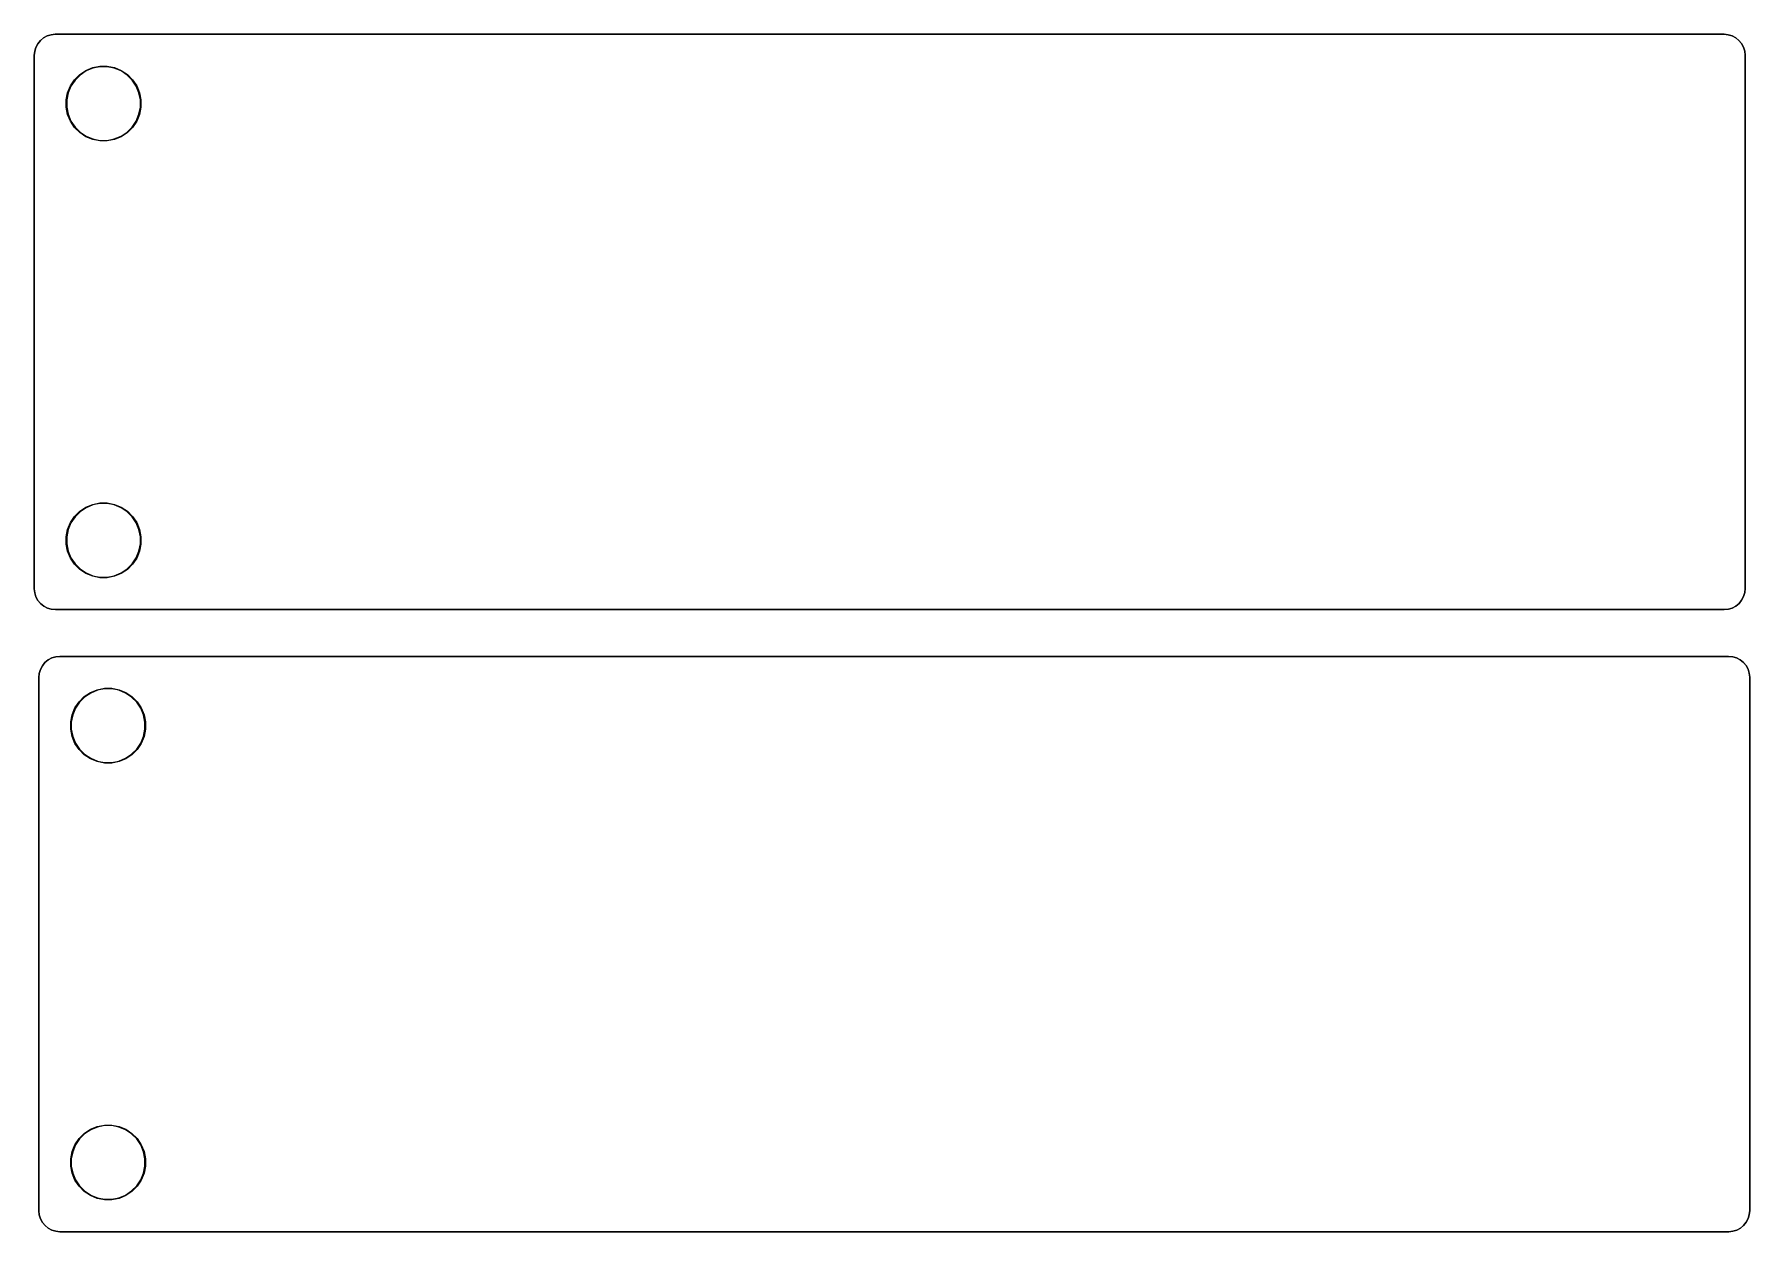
# Model space of a CAD drawing. Extents: x 46.1 to 133.9, y -153.7 to -55.1.
# Drawn here: x 46.1 to 103, y -94.9 to -55.1 of the extents above; entities that cross this region are included whole.
import ezdxf

# ---------------------------------------------------------------- set-up
doc = ezdxf.new("R2010")
doc.units = 0
doc.layers.add('BLACK', color=7, linetype='CONTINUOUS')

msp = doc.modelspace()

# ---------------------------------------------------------------- linework, layer by layer
at = {"layer": 'BLACK', "linetype": 'Continuous'}
for p, q in [((46.3836, -55.2697), (46.5037, -55.2047)), ((46.5037, -55.2047), (46.3836, -55.2697)), ((46.5037, -55.2047), (46.6342, -55.1643)), ((46.6342, -55.1643), (46.5037, -55.2047)), ((46.5037, -55.2047), (46.5037, -55.2047)), ((46.5037, -55.2047), (46.5037, -55.2047)), ((46.5037, -55.2047), (46.5037, -55.2047)), ((46.5037, -55.2047), (46.5037, -55.2047)), ((46.5037, -55.2047), (46.5037, -55.2047)), ((46.5037, -55.2047), (46.5037, -55.2047)), ((46.6342, -55.1643), (46.7701, -55.15)), ((46.7701, -55.15), (46.6342, -55.1643)), ((46.6342, -55.1643), (46.6342, -55.1643)), ((46.6342, -55.1643), (46.6342, -55.1643)), ((46.7701, -55.15), (46.7701, -55.15)), ((46.7701, -55.15), (46.775, -55.15)), ((46.775, -55.15), (46.7701, -55.15)), ((46.7701, -55.15), (46.7701, -55.15)), ((46.775, -55.15), (102.175, -55.15)), ((102.175, -55.15), (46.775, -55.15)), ((102.175, -55.15), (102.311, -55.1633)), ((102.311, -55.1633), (102.175, -55.15)), ((102.311, -55.1633), (102.311, -55.1633)), ((102.311, -55.1633), (102.311, -55.1633)), ((102.311, -55.1633), (102.442, -55.2028)), ((102.442, -55.2028), (102.311, -55.1633)), ((102.442, -55.2028), (102.442, -55.2028)), ((102.442, -55.2028), (102.442, -55.2028)), ((102.442, -55.2028), (102.562, -55.2669)), ((102.562, -55.267), (102.442, -55.2028)), ((102.442, -55.2028), (102.442, -55.2028)), ((46.075, -55.85), (46.0883, -55.714)), ((46.0883, -55.714), (46.075, -55.85)), ((46.0883, -55.714), (46.1278, -55.5832)), ((46.1278, -55.5833), (46.0883, -55.714)), ((46.0883, -55.714), (46.0883, -55.714)), ((46.0883, -55.714), (46.0883, -55.714)), ((46.1278, -55.5832), (46.1919, -55.4626)), ((46.192, -55.4626), (46.1278, -55.5833)), ((46.1278, -55.5832), (46.1278, -55.5832)), ((46.1278, -55.5832), (46.1278, -55.5832)), ((46.1278, -55.5833), (46.1278, -55.5833)), ((46.1919, -55.4626), (46.1919, -55.4626)), ((46.1919, -55.4626), (46.1919, -55.4626)), ((46.1919, -55.4626), (46.192, -55.4626)), ((46.192, -55.4626), (46.2783, -55.3568)), ((46.2783, -55.3568), (46.192, -55.4626)), ((46.192, -55.4626), (46.192, -55.4626)), ((46.192, -55.4626), (46.192, -55.4626)), ((46.192, -55.4626), (46.192, -55.4626)), ((46.2783, -55.3568), (46.3836, -55.2697)), ((46.3836, -55.2697), (46.2783, -55.3568)), ((46.2783, -55.3568), (46.2783, -55.3568)), ((46.2783, -55.3568), (46.2783, -55.3568)), ((46.2783, -55.3568), (46.2783, -55.3568)), ((46.2783, -55.3568), (46.2783, -55.3568)), ((46.2783, -55.3568), (46.2783, -55.3568)), ((46.3836, -55.2697), (46.3836, -55.2697)), ((46.3836, -55.2697), (46.3836, -55.2697)), ((46.3836, -55.2697), (46.3836, -55.2697)), ((46.3836, -55.2697), (46.3836, -55.2697)), ((46.3836, -55.2697), (46.3836, -55.2697)), ((102.562, -55.2669), (102.562, -55.2669)), ((102.562, -55.2669), (102.562, -55.2669)), ((102.562, -55.2669), (102.562, -55.267)), ((102.562, -55.267), (102.668, -55.3533)), ((102.668, -55.3533), (102.562, -55.267)), ((102.562, -55.267), (102.562, -55.267)), ((102.562, -55.267), (102.562, -55.267)), ((102.562, -55.267), (102.562, -55.267)), ((102.668, -55.3533), (102.668, -55.3533)), ((102.668, -55.3533), (102.668, -55.3533)), ((102.668, -55.3533), (102.668, -55.3533)), ((102.668, -55.3533), (102.668, -55.3533)), ((102.668, -55.3533), (102.668, -55.3533)), ((102.668, -55.3533), (102.755, -55.4586)), ((102.755, -55.4586), (102.668, -55.3533)), ((102.668, -55.3533), (102.668, -55.3533)), ((102.755, -55.4586), (102.755, -55.4586)), ((102.755, -55.4586), (102.755, -55.4586)), ((102.755, -55.4586), (102.82, -55.5787)), ((102.82, -55.5787), (102.755, -55.4586)), ((102.755, -55.4586), (102.755, -55.4586)), ((102.755, -55.4586), (102.755, -55.4586)), ((102.755, -55.4586), (102.755, -55.4586)), ((102.82, -55.5787), (102.82, -55.5787)), ((102.82, -55.5787), (102.82, -55.5787)), ((102.82, -55.5787), (102.82, -55.5787)), ((102.82, -55.5787), (102.82, -55.5787)), ((102.82, -55.5787), (102.82, -55.5787)), ((102.82, -55.5787), (102.861, -55.7092)), ((102.861, -55.7092), (102.82, -55.5787)), ((102.82, -55.5787), (102.82, -55.5787)), ((102.861, -55.7092), (102.861, -55.7092)), ((102.861, -55.7092), (102.861, -55.7092)), ((102.861, -55.7092), (102.875, -55.8451)), ((102.875, -55.8451), (102.861, -55.7092)), ((46.075, -73.55), (46.075, -55.85)), ((46.075, -55.85), (46.075, -55.85)), ((46.075, -55.85), (46.075, -55.85)), ((46.075, -55.85), (46.075, -73.55)), ((47.5837, -56.4858), (47.787, -56.35)), ((47.7965, -56.3676), (47.5964, -56.5013)), ((47.787, -56.35), (48.0129, -56.2564)), ((48.0187, -56.2756), (47.7965, -56.3676)), ((48.0129, -56.2564), (48.2527, -56.2087)), ((48.2547, -56.2286), (48.0187, -56.2756)), ((48.2527, -56.2087), (48.4973, -56.2087)), ((48.4953, -56.2286), (48.2547, -56.2286)), ((48.7313, -56.2756), (48.4953, -56.2286)), ((48.4973, -56.2087), (48.7371, -56.2564)), ((48.9535, -56.3676), (48.7313, -56.2756)), ((48.7371, -56.2564), (48.963, -56.35)), ((49.1536, -56.5013), (48.9535, -56.3676)), ((48.963, -56.35), (49.1663, -56.4858)), ((102.875, -55.8451), (102.875, -55.8451)), ((102.875, -55.8451), (102.875, -55.85)), ((102.875, -55.85), (102.875, -55.8451)), ((102.875, -55.8451), (102.875, -55.8451)), ((102.875, -55.85), (102.875, -73.55)), ((102.875, -73.55), (102.875, -55.85)), ((102.875, -55.85), (102.875, -55.85)), ((102.875, -55.85), (102.875, -55.85)), ((47.1814, -57.0879), (47.275, -56.862)), ((47.2926, -56.8715), (47.2006, -57.0937)), ((47.275, -56.862), (47.4108, -56.6587)), ((47.4263, -56.6714), (47.2926, -56.8715)), ((47.4108, -56.6587), (47.5837, -56.4858)), ((47.5964, -56.5013), (47.4263, -56.6714)), ((49.3237, -56.6714), (49.1536, -56.5013)), ((49.1663, -56.4858), (49.3392, -56.6587)), ((49.4574, -56.8715), (49.3237, -56.6714)), ((49.3392, -56.6587), (49.475, -56.862)), ((49.5494, -57.0937), (49.4574, -56.8715)), ((49.475, -56.862), (49.5686, -57.0879)), ((47.1337, -57.3277), (47.1814, -57.0879)), ((47.1337, -57.5723), (47.1337, -57.3277)), ((47.2006, -57.0937), (47.1536, -57.3297)), ((47.1536, -57.3297), (47.1536, -57.5703)), ((49.5964, -57.3297), (49.5494, -57.0937)), ((49.5686, -57.0879), (49.6163, -57.3277)), ((49.5964, -57.5703), (49.5964, -57.3297)), ((49.6163, -57.3277), (49.6163, -57.5723)), ((47.1814, -57.8121), (47.1337, -57.5723)), ((47.1536, -57.5703), (47.2006, -57.8063)), ((47.275, -58.038), (47.1814, -57.8121)), ((47.2006, -57.8063), (47.2926, -58.0285)), ((47.4108, -58.2413), (47.275, -58.038)), ((47.2926, -58.0285), (47.4263, -58.2286)), ((49.3237, -58.2286), (49.4574, -58.0285)), ((49.475, -58.038), (49.3392, -58.2413)), ((49.4574, -58.0285), (49.5494, -57.8063)), ((49.5686, -57.8121), (49.475, -58.038)), ((49.5494, -57.8063), (49.5964, -57.5703)), ((49.6163, -57.5723), (49.5686, -57.8121)), ((47.5837, -58.4142), (47.4108, -58.2413)), ((47.4263, -58.2286), (47.5964, -58.3987)), ((47.787, -58.55), (47.5837, -58.4142)), ((47.5964, -58.3987), (47.7965, -58.5324)), ((48.0129, -58.6436), (47.787, -58.55)), ((47.7965, -58.5324), (48.0187, -58.6244)), ((48.2527, -58.6913), (48.0129, -58.6436)), ((48.0187, -58.6244), (48.2547, -58.6714)), ((48.4953, -58.6714), (48.7313, -58.6244)), ((48.7371, -58.6436), (48.4973, -58.6913)), ((48.7313, -58.6244), (48.9535, -58.5324)), ((48.963, -58.55), (48.7371, -58.6436)), ((48.9535, -58.5324), (49.1536, -58.3987)), ((49.1663, -58.4142), (48.963, -58.55)), ((49.1536, -58.3987), (49.3237, -58.2286)), ((49.3392, -58.2413), (49.1663, -58.4142)), ((48.4973, -58.6913), (48.2527, -58.6913)), ((48.2547, -58.6714), (48.4953, -58.6714)), ((47.275, -71.362), (47.4108, -71.1587)), ((47.4263, -71.1714), (47.2926, -71.3715)), ((47.4108, -71.1587), (47.5837, -70.9858)), ((47.5964, -71.0013), (47.4263, -71.1714)), ((47.5837, -70.9858), (47.787, -70.85)), ((47.7965, -70.8676), (47.5964, -71.0013)), ((47.787, -70.85), (48.0129, -70.7564)), ((48.0187, -70.7756), (47.7965, -70.8676)), ((48.0129, -70.7564), (48.2527, -70.7087)), ((48.2547, -70.7286), (48.0187, -70.7756)), ((48.2527, -70.7087), (48.4973, -70.7087)), ((48.4953, -70.7286), (48.2547, -70.7286)), ((48.7313, -70.7756), (48.4953, -70.7286)), ((48.4973, -70.7087), (48.7371, -70.7564)), ((48.9535, -70.8676), (48.7313, -70.7756)), ((48.7371, -70.7564), (48.963, -70.85)), ((49.1536, -71.0013), (48.9535, -70.8676)), ((48.963, -70.85), (49.1663, -70.9858)), ((49.3237, -71.1714), (49.1536, -71.0013)), ((49.1663, -70.9858), (49.3392, -71.1587)), ((49.4574, -71.3715), (49.3237, -71.1714)), ((49.3392, -71.1587), (49.475, -71.362)), ((47.1337, -71.8277), (47.1814, -71.5879)), ((47.2006, -71.5937), (47.1536, -71.8297)), ((47.1814, -71.5879), (47.275, -71.362)), ((47.2926, -71.3715), (47.2006, -71.5937)), ((49.5494, -71.5937), (49.4574, -71.3715)), ((49.475, -71.362), (49.5686, -71.5879)), ((49.5964, -71.8297), (49.5494, -71.5937)), ((49.5686, -71.5879), (49.6163, -71.8277)), ((47.1337, -72.0723), (47.1337, -71.8277)), ((47.1814, -72.3121), (47.1337, -72.0723)), ((47.1536, -71.8297), (47.1536, -72.0703)), ((47.1536, -72.0703), (47.2006, -72.3063)), ((47.275, -72.538), (47.1814, -72.3121)), ((47.2006, -72.3063), (47.2926, -72.5285)), ((49.4574, -72.5285), (49.5494, -72.3063)), ((49.5686, -72.3121), (49.475, -72.538)), ((49.5494, -72.3063), (49.5964, -72.0703)), ((49.6163, -72.0723), (49.5686, -72.3121)), ((49.5964, -72.0703), (49.5964, -71.8297)), ((49.6163, -71.8277), (49.6163, -72.0723)), ((47.4108, -72.7413), (47.275, -72.538)), ((47.2926, -72.5285), (47.4263, -72.7286)), ((47.5837, -72.9142), (47.4108, -72.7413)), ((47.4263, -72.7286), (47.5964, -72.8987)), ((49.1536, -72.8987), (49.3237, -72.7286)), ((49.3392, -72.7413), (49.1663, -72.9142)), ((49.3237, -72.7286), (49.4574, -72.5285)), ((49.475, -72.538), (49.3392, -72.7413)), ((47.787, -73.05), (47.5837, -72.9142)), ((47.5964, -72.8987), (47.7965, -73.0324)), ((48.0129, -73.1436), (47.787, -73.05)), ((47.7965, -73.0324), (48.0187, -73.1244)), ((48.2527, -73.1913), (48.0129, -73.1436)), ((48.0187, -73.1244), (48.2547, -73.1714)), ((48.4973, -73.1913), (48.2527, -73.1913)), ((48.2547, -73.1714), (48.4953, -73.1714)), ((48.4953, -73.1714), (48.7313, -73.1244)), ((48.7371, -73.1436), (48.4973, -73.1913)), ((48.7313, -73.1244), (48.9535, -73.0324)), ((48.963, -73.05), (48.7371, -73.1436)), ((48.9535, -73.0324), (49.1536, -72.8987)), ((49.1663, -72.9142), (48.963, -73.05)), ((46.075, -73.5549), (46.075, -73.55)), ((46.075, -73.55), (46.075, -73.55)), ((46.075, -73.55), (46.075, -73.5549)), ((46.0893, -73.6908), (46.075, -73.5549)), ((46.075, -73.5549), (46.075, -73.5549)), ((46.075, -73.5549), (46.075, -73.5549)), ((46.075, -73.5549), (46.0893, -73.6908)), ((46.1297, -73.8213), (46.0893, -73.6908)), ((46.0893, -73.6908), (46.0893, -73.6908)), ((46.0893, -73.6908), (46.0893, -73.6908)), ((46.0893, -73.6908), (46.0893, -73.6908)), ((46.0893, -73.6908), (46.1297, -73.8213)), ((46.1947, -73.9414), (46.1297, -73.8213)), ((46.1297, -73.8213), (46.1297, -73.8213)), ((46.1297, -73.8213), (46.1297, -73.8213)), ((46.1297, -73.8213), (46.1297, -73.8213)), ((46.1297, -73.8213), (46.1297, -73.8213)), ((46.1297, -73.8213), (46.1297, -73.8213)), ((46.1297, -73.8213), (46.1947, -73.9414)), ((46.2818, -74.0467), (46.1947, -73.9414)), ((46.1947, -73.9414), (46.1947, -73.9414)), ((46.1947, -73.9414), (46.1947, -73.9414)), ((46.1947, -73.9414), (46.1947, -73.9414)), ((46.1947, -73.9414), (46.1947, -73.9414)), ((46.1947, -73.9414), (46.1947, -73.9414)), ((46.1947, -73.9414), (46.1947, -73.9414)), ((46.1947, -73.9414), (46.2818, -74.0467)), ((102.758, -73.9374), (102.672, -74.0432)), ((102.672, -74.0432), (102.758, -73.9374)), ((102.758, -73.9374), (102.822, -73.8167)), ((102.822, -73.8168), (102.758, -73.9374)), ((102.758, -73.9374), (102.758, -73.9374)), ((102.758, -73.9374), (102.758, -73.9374)), ((102.758, -73.9374), (102.758, -73.9374)), ((102.758, -73.9374), (102.758, -73.9374)), ((102.758, -73.9374), (102.758, -73.9374)), ((102.758, -73.9374), (102.758, -73.9374)), ((102.862, -73.686), (102.822, -73.8167)), ((102.822, -73.8167), (102.862, -73.686)), ((102.822, -73.8167), (102.822, -73.8168)), ((102.822, -73.8168), (102.822, -73.8168)), ((102.822, -73.8168), (102.822, -73.8168)), ((102.822, -73.8168), (102.822, -73.8168)), ((102.875, -73.55), (102.862, -73.686)), ((102.862, -73.686), (102.875, -73.55)), ((102.862, -73.686), (102.862, -73.686)), ((102.862, -73.686), (102.862, -73.686)), ((102.875, -73.55), (102.875, -73.55)), ((46.3876, -74.133), (46.2818, -74.0467)), ((46.2818, -74.0467), (46.2818, -74.0467)), ((46.2818, -74.0467), (46.2818, -74.0467)), ((46.2818, -74.0467), (46.2818, -74.0467)), ((46.2818, -74.0467), (46.2818, -74.0467)), ((46.2818, -74.0467), (46.2818, -74.0467)), ((46.2818, -74.0467), (46.2818, -74.0467)), ((46.2818, -74.0467), (46.3876, -74.133)), ((46.3876, -74.1331), (46.3876, -74.133)), ((46.3876, -74.133), (46.3876, -74.133)), ((46.3876, -74.133), (46.3876, -74.133)), ((46.3876, -74.133), (46.3876, -74.133)), ((46.3876, -74.133), (46.3876, -74.133)), ((46.3876, -74.133), (46.3876, -74.133)), ((46.3876, -74.133), (46.5083, -74.1972)), ((46.5082, -74.1972), (46.3876, -74.1331)), ((46.639, -74.2367), (46.5082, -74.1972)), ((46.5082, -74.1972), (46.5082, -74.1972)), ((46.5082, -74.1972), (46.5082, -74.1972)), ((46.5082, -74.1972), (46.5082, -74.1972)), ((46.5082, -74.1972), (46.5082, -74.1972)), ((46.5083, -74.1972), (46.5083, -74.1972)), ((46.5083, -74.1972), (46.639, -74.2367)), ((46.775, -74.25), (46.639, -74.2367)), ((46.639, -74.2367), (46.639, -74.2367)), ((46.639, -74.2367), (46.639, -74.2367)), ((46.639, -74.2367), (46.775, -74.25)), ((102.175, -74.25), (46.775, -74.25)), ((46.775, -74.25), (102.175, -74.25)), ((102.18, -74.25), (102.175, -74.25)), ((102.175, -74.25), (102.18, -74.25)), ((102.316, -74.2357), (102.18, -74.25)), ((102.18, -74.25), (102.316, -74.2357)), ((102.18, -74.25), (102.18, -74.25)), ((102.18, -74.25), (102.18, -74.25)), ((102.446, -74.1953), (102.316, -74.2357)), ((102.316, -74.2357), (102.446, -74.1953)), ((102.316, -74.2357), (102.316, -74.2357)), ((102.566, -74.1303), (102.446, -74.1953)), ((102.446, -74.1953), (102.566, -74.1303)), ((102.446, -74.1953), (102.446, -74.1953)), ((102.446, -74.1953), (102.446, -74.1953)), ((102.446, -74.1953), (102.446, -74.1953)), ((102.446, -74.1953), (102.446, -74.1953)), ((102.446, -74.1953), (102.446, -74.1953)), ((102.446, -74.1953), (102.446, -74.1953)), ((102.672, -74.0432), (102.566, -74.1303)), ((102.566, -74.1303), (102.672, -74.0432)), ((102.566, -74.1303), (102.566, -74.1303)), ((102.566, -74.1303), (102.566, -74.1303)), ((102.566, -74.1303), (102.566, -74.1303)), ((102.566, -74.1303), (102.566, -74.1303)), ((102.566, -74.1303), (102.566, -74.1303)), ((102.566, -74.1303), (102.566, -74.1303)), ((102.672, -74.0432), (102.672, -74.0432)), ((102.672, -74.0432), (102.672, -74.0432)), ((102.672, -74.0432), (102.672, -74.0432)), ((102.672, -74.0432), (102.672, -74.0432)), ((102.672, -74.0432), (102.672, -74.0432)), ((102.672, -74.0432), (102.672, -74.0432)), ((46.2383, -76.364), (46.2778, -76.2332)), ((46.2778, -76.2333), (46.2383, -76.364)), ((46.2778, -76.2332), (46.3419, -76.1126)), ((46.342, -76.1126), (46.2778, -76.2333)), ((46.2778, -76.2332), (46.2778, -76.2332)), ((46.2778, -76.2332), (46.2778, -76.2332)), ((46.2778, -76.2333), (46.2778, -76.2333)), ((46.3419, -76.1126), (46.3419, -76.1126)), ((46.3419, -76.1126), (46.3419, -76.1126)), ((46.3419, -76.1126), (46.342, -76.1126)), ((46.342, -76.1126), (46.4283, -76.0068)), ((46.4283, -76.0068), (46.342, -76.1126)), ((46.342, -76.1126), (46.342, -76.1126)), ((46.342, -76.1126), (46.342, -76.1126)), ((46.342, -76.1126), (46.342, -76.1126)), ((46.4283, -76.0068), (46.5336, -75.9197)), ((46.5336, -75.9197), (46.4283, -76.0068)), ((46.4283, -76.0068), (46.4283, -76.0068)), ((46.4283, -76.0068), (46.4283, -76.0068)), ((46.4283, -76.0068), (46.4283, -76.0068)), ((46.4283, -76.0068), (46.4283, -76.0068)), ((46.4283, -76.0068), (46.4283, -76.0068)), ((46.5336, -75.9197), (46.6537, -75.8547)), ((46.6537, -75.8547), (46.5336, -75.9197)), ((46.5336, -75.9197), (46.5336, -75.9197)), ((46.5336, -75.9197), (46.5336, -75.9197)), ((46.5336, -75.9197), (46.5336, -75.9197)), ((46.5336, -75.9197), (46.5336, -75.9197)), ((46.5336, -75.9197), (46.5336, -75.9197)), ((46.6537, -75.8547), (46.7842, -75.8143)), ((46.7842, -75.8143), (46.6537, -75.8547)), ((46.6537, -75.8547), (46.6537, -75.8547)), ((46.6537, -75.8547), (46.6537, -75.8547)), ((46.6537, -75.8547), (46.6537, -75.8547)), ((46.6537, -75.8547), (46.6537, -75.8547)), ((46.6537, -75.8547), (46.6537, -75.8547)), ((46.6537, -75.8547), (46.6537, -75.8547)), ((46.7842, -75.8143), (46.9201, -75.8)), ((46.9201, -75.8), (46.7842, -75.8143)), ((46.7842, -75.8143), (46.7842, -75.8143)), ((46.7842, -75.8143), (46.7842, -75.8143)), ((46.9201, -75.8), (46.9201, -75.8)), ((46.9201, -75.8), (46.925, -75.8)), ((46.925, -75.8), (46.9201, -75.8)), ((46.9201, -75.8), (46.9201, -75.8)), ((46.925, -75.8), (102.325, -75.8)), ((102.325, -75.8), (46.925, -75.8)), ((102.325, -75.8), (102.461, -75.8133)), ((102.461, -75.8133), (102.325, -75.8)), ((102.461, -75.8133), (102.461, -75.8133)), ((102.461, -75.8133), (102.461, -75.8133)), ((102.461, -75.8133), (102.592, -75.8528)), ((102.592, -75.8528), (102.461, -75.8133)), ((102.592, -75.8528), (102.592, -75.8528)), ((102.592, -75.8528), (102.592, -75.8528)), ((102.592, -75.8528), (102.712, -75.9169)), ((102.712, -75.917), (102.592, -75.8528)), ((102.592, -75.8528), (102.592, -75.8528)), ((102.712, -75.9169), (102.712, -75.9169)), ((102.712, -75.9169), (102.712, -75.9169)), ((102.712, -75.9169), (102.712, -75.917)), ((102.712, -75.917), (102.818, -76.0033)), ((102.818, -76.0033), (102.712, -75.917)), ((102.712, -75.917), (102.712, -75.917)), ((102.712, -75.917), (102.712, -75.917)), ((102.712, -75.917), (102.712, -75.917)), ((102.818, -76.0033), (102.818, -76.0033)), ((102.818, -76.0033), (102.818, -76.0033)), ((102.818, -76.0033), (102.818, -76.0033)), ((102.818, -76.0033), (102.818, -76.0033)), ((102.818, -76.0033), (102.818, -76.0033)), ((102.818, -76.0033), (102.905, -76.1086)), ((102.905, -76.1086), (102.818, -76.0033)), ((102.818, -76.0033), (102.818, -76.0033)), ((102.905, -76.1086), (102.905, -76.1086)), ((102.905, -76.1086), (102.905, -76.1086)), ((102.905, -76.1086), (102.97, -76.2287)), ((102.97, -76.2287), (102.905, -76.1086)), ((102.905, -76.1086), (102.905, -76.1086)), ((102.905, -76.1086), (102.905, -76.1086)), ((102.905, -76.1086), (102.905, -76.1086)), ((102.97, -76.2287), (102.97, -76.2287)), ((102.97, -76.2287), (102.97, -76.2287)), ((102.97, -76.2287), (102.97, -76.2287)), ((102.97, -76.2287), (102.97, -76.2287)), ((102.97, -76.2287), (102.97, -76.2287)), ((102.97, -76.2287), (103.011, -76.3592)), ((103.011, -76.3592), (102.97, -76.2287)), ((102.97, -76.2287), (102.97, -76.2287)), ((46.225, -76.5), (46.2383, -76.364)), ((46.2383, -76.364), (46.225, -76.5)), ((46.225, -94.2), (46.225, -76.5)), ((46.225, -76.5), (46.225, -76.5)), ((46.225, -76.5), (46.225, -76.5)), ((46.225, -76.5), (46.225, -94.2)), ((46.2383, -76.364), (46.2383, -76.364)), ((46.2383, -76.364), (46.2383, -76.364)), ((48.1629, -76.9064), (48.4027, -76.8587)), ((48.4047, -76.8786), (48.1687, -76.9256)), ((48.4027, -76.8587), (48.6473, -76.8587)), ((48.6453, -76.8786), (48.4047, -76.8786)), ((48.8813, -76.9256), (48.6453, -76.8786)), ((48.6473, -76.8587), (48.8871, -76.9064)), ((103.011, -76.3592), (103.011, -76.3592)), ((103.011, -76.3592), (103.011, -76.3592)), ((103.011, -76.3592), (103.025, -76.4951)), ((103.025, -76.4951), (103.011, -76.3592)), ((103.025, -76.4951), (103.025, -76.4951)), ((103.025, -76.4951), (103.025, -76.5)), ((103.025, -76.5), (103.025, -76.4951)), ((103.025, -76.4951), (103.025, -76.4951)), ((103.025, -76.5), (103.025, -94.2)), ((103.025, -94.2), (103.025, -76.5)), ((103.025, -76.5), (103.025, -76.5)), ((103.025, -76.5), (103.025, -76.5)), ((47.425, -77.512), (47.5608, -77.3087)), ((47.5763, -77.3214), (47.4426, -77.5215)), ((47.5608, -77.3087), (47.7337, -77.1358)), ((47.7464, -77.1513), (47.5763, -77.3214)), ((47.7337, -77.1358), (47.937, -77)), ((47.9465, -77.0176), (47.7464, -77.1513)), ((47.937, -77), (48.1629, -76.9064)), ((48.1687, -76.9256), (47.9465, -77.0176)), ((49.1035, -77.0176), (48.8813, -76.9256)), ((48.8871, -76.9064), (49.113, -77)), ((49.3036, -77.1513), (49.1035, -77.0176)), ((49.113, -77), (49.3163, -77.1358)), ((49.4737, -77.3214), (49.3036, -77.1513)), ((49.3163, -77.1358), (49.4892, -77.3087)), ((49.6074, -77.5215), (49.4737, -77.3214)), ((49.4892, -77.3087), (49.625, -77.512)), ((47.2837, -77.9777), (47.3314, -77.7379)), ((47.2837, -78.2223), (47.2837, -77.9777)), ((47.3506, -77.7437), (47.3036, -77.9797)), ((47.3036, -77.9797), (47.3036, -78.2203)), ((47.3314, -77.7379), (47.425, -77.512)), ((47.4426, -77.5215), (47.3506, -77.7437)), ((49.6994, -77.7437), (49.6074, -77.5215)), ((49.625, -77.512), (49.7186, -77.7379)), ((49.7464, -77.9797), (49.6994, -77.7437)), ((49.7186, -77.7379), (49.7663, -77.9777)), ((49.7464, -78.2203), (49.7464, -77.9797)), ((49.7663, -77.9777), (49.7663, -78.2223)), ((47.3314, -78.4621), (47.2837, -78.2223)), ((47.3036, -78.2203), (47.3506, -78.4563)), ((47.425, -78.688), (47.3314, -78.4621)), ((47.3506, -78.4563), (47.4426, -78.6785)), ((49.6074, -78.6785), (49.6994, -78.4563)), ((49.7186, -78.4621), (49.625, -78.688)), ((49.6994, -78.4563), (49.7464, -78.2203)), ((49.7663, -78.2223), (49.7186, -78.4621)), ((47.5608, -78.8913), (47.425, -78.688)), ((47.4426, -78.6785), (47.5763, -78.8786)), ((47.7337, -79.0642), (47.5608, -78.8913)), ((47.5763, -78.8786), (47.7464, -79.0487)), ((47.937, -79.2), (47.7337, -79.0642)), ((47.7464, -79.0487), (47.9465, -79.1824)), ((49.1035, -79.1824), (49.3036, -79.0487)), ((49.3163, -79.0642), (49.113, -79.2)), ((49.3036, -79.0487), (49.4737, -78.8786)), ((49.4892, -78.8913), (49.3163, -79.0642)), ((49.4737, -78.8786), (49.6074, -78.6785)), ((49.625, -78.688), (49.4892, -78.8913)), ((48.1629, -79.2936), (47.937, -79.2)), ((47.9465, -79.1824), (48.1687, -79.2744)), ((48.4027, -79.3413), (48.1629, -79.2936)), ((48.1687, -79.2744), (48.4047, -79.3214)), ((48.6473, -79.3413), (48.4027, -79.3413)), ((48.4047, -79.3214), (48.6453, -79.3214)), ((48.6453, -79.3214), (48.8813, -79.2744)), ((48.8871, -79.2936), (48.6473, -79.3413)), ((48.8813, -79.2744), (49.1035, -79.1824)), ((49.113, -79.2), (48.8871, -79.2936)), ((47.5608, -91.8087), (47.7337, -91.6358)), ((47.7464, -91.6513), (47.5763, -91.8214)), ((47.7337, -91.6358), (47.937, -91.5)), ((47.9465, -91.5176), (47.7464, -91.6513)), ((47.937, -91.5), (48.1629, -91.4064)), ((48.1687, -91.4256), (47.9465, -91.5176)), ((48.1629, -91.4064), (48.4027, -91.3587)), ((48.4047, -91.3786), (48.1687, -91.4256)), ((48.4027, -91.3587), (48.6473, -91.3587)), ((48.6453, -91.3786), (48.4047, -91.3786)), ((48.8813, -91.4256), (48.6453, -91.3786)), ((48.6473, -91.3587), (48.8871, -91.4064)), ((49.1035, -91.5176), (48.8813, -91.4256)), ((48.8871, -91.4064), (49.113, -91.5)), ((49.3036, -91.6513), (49.1035, -91.5176)), ((49.113, -91.5), (49.3163, -91.6358)), ((49.4737, -91.8214), (49.3036, -91.6513)), ((49.3163, -91.6358), (49.4892, -91.8087)), ((47.2837, -92.4777), (47.3314, -92.2379)), ((47.3506, -92.2437), (47.3036, -92.4797)), ((47.3314, -92.2379), (47.425, -92.012)), ((47.4426, -92.0215), (47.3506, -92.2437)), ((47.425, -92.012), (47.5608, -91.8087)), ((47.5763, -91.8214), (47.4426, -92.0215)), ((49.6074, -92.0215), (49.4737, -91.8214)), ((49.4892, -91.8087), (49.625, -92.012)), ((49.6994, -92.2437), (49.6074, -92.0215)), ((49.625, -92.012), (49.7186, -92.2379)), ((49.7464, -92.4797), (49.6994, -92.2437)), ((49.7186, -92.2379), (49.7663, -92.4777)), ((47.2837, -92.7223), (47.2837, -92.4777)), ((47.3314, -92.9621), (47.2837, -92.7223)), ((47.3036, -92.4797), (47.3036, -92.7203)), ((47.3036, -92.7203), (47.3506, -92.9563)), ((49.6994, -92.9563), (49.7464, -92.7203)), ((49.7663, -92.7223), (49.7186, -92.9621)), ((49.7464, -92.7203), (49.7464, -92.4797)), ((49.7663, -92.4777), (49.7663, -92.7223)), ((47.425, -93.188), (47.3314, -92.9621)), ((47.3506, -92.9563), (47.4426, -93.1785)), ((47.5608, -93.3913), (47.425, -93.188)), ((47.4426, -93.1785), (47.5763, -93.3786)), ((47.7337, -93.5642), (47.5608, -93.3913)), ((47.5763, -93.3786), (47.7464, -93.5487)), ((49.3036, -93.5487), (49.4737, -93.3786)), ((49.4892, -93.3913), (49.3163, -93.5642)), ((49.4737, -93.3786), (49.6074, -93.1785)), ((49.625, -93.188), (49.4892, -93.3913)), ((49.6074, -93.1785), (49.6994, -92.9563)), ((49.7186, -92.9621), (49.625, -93.188)), ((47.937, -93.7), (47.7337, -93.5642)), ((47.7464, -93.5487), (47.9465, -93.6824)), ((48.1629, -93.7936), (47.937, -93.7)), ((47.9465, -93.6824), (48.1687, -93.7744)), ((48.4027, -93.8413), (48.1629, -93.7936)), ((48.1687, -93.7744), (48.4047, -93.8214)), ((48.6473, -93.8413), (48.4027, -93.8413)), ((48.4047, -93.8214), (48.6453, -93.8214)), ((48.6453, -93.8214), (48.8813, -93.7744)), ((48.8871, -93.7936), (48.6473, -93.8413)), ((48.8813, -93.7744), (49.1035, -93.6824)), ((49.113, -93.7), (48.8871, -93.7936)), ((49.1035, -93.6824), (49.3036, -93.5487)), ((49.3163, -93.5642), (49.113, -93.7)), ((46.225, -94.2049), (46.225, -94.2)), ((46.225, -94.2), (46.225, -94.2)), ((46.225, -94.2), (46.225, -94.2049)), ((46.2393, -94.3408), (46.225, -94.2049)), ((46.225, -94.2049), (46.225, -94.2049)), ((46.225, -94.2049), (46.225, -94.2049)), ((46.225, -94.2049), (46.2393, -94.3408)), ((46.2797, -94.4713), (46.2393, -94.3408)), ((46.2393, -94.3408), (46.2393, -94.3408)), ((46.2393, -94.3408), (46.2393, -94.3408)), ((46.2393, -94.3408), (46.2393, -94.3408)), ((46.2393, -94.3408), (46.2797, -94.4713)), ((46.3447, -94.5914), (46.2797, -94.4713)), ((46.2797, -94.4713), (46.2797, -94.4713)), ((46.2797, -94.4713), (46.2797, -94.4713)), ((46.2797, -94.4713), (46.2797, -94.4713)), ((46.2797, -94.4713), (46.2797, -94.4713)), ((46.2797, -94.4713), (46.2797, -94.4713)), ((46.2797, -94.4713), (46.3447, -94.5914)), ((102.908, -94.5874), (102.972, -94.4667)), ((102.972, -94.4668), (102.908, -94.5874)), ((103.012, -94.336), (102.972, -94.4667)), ((102.972, -94.4667), (103.012, -94.336)), ((102.972, -94.4667), (102.972, -94.4668)), ((102.972, -94.4668), (102.972, -94.4668)), ((102.972, -94.4668), (102.972, -94.4668)), ((102.972, -94.4668), (102.972, -94.4668)), ((103.025, -94.2), (103.012, -94.336)), ((103.012, -94.336), (103.025, -94.2)), ((103.012, -94.336), (103.012, -94.336)), ((103.012, -94.336), (103.012, -94.336)), ((103.025, -94.2), (103.025, -94.2)), ((46.4318, -94.6967), (46.3447, -94.5914)), ((46.3447, -94.5914), (46.3447, -94.5914)), ((46.3447, -94.5914), (46.3447, -94.5914)), ((46.3447, -94.5914), (46.3447, -94.5914)), ((46.3447, -94.5914), (46.3447, -94.5914)), ((46.3447, -94.5914), (46.3447, -94.5914)), ((46.3447, -94.5914), (46.3447, -94.5914)), ((46.3447, -94.5914), (46.4318, -94.6967)), ((46.5376, -94.783), (46.4318, -94.6967)), ((46.4318, -94.6967), (46.4318, -94.6967)), ((46.4318, -94.6967), (46.4318, -94.6967)), ((46.4318, -94.6967), (46.4318, -94.6967)), ((46.4318, -94.6967), (46.4318, -94.6967)), ((46.4318, -94.6967), (46.4318, -94.6967)), ((46.4318, -94.6967), (46.4318, -94.6967)), ((46.4318, -94.6967), (46.5376, -94.783)), ((46.5376, -94.7831), (46.5376, -94.783)), ((46.5376, -94.783), (46.5376, -94.783)), ((46.5376, -94.783), (46.5376, -94.783)), ((46.5376, -94.783), (46.5376, -94.783)), ((46.5376, -94.783), (46.5376, -94.783)), ((46.5376, -94.783), (46.5376, -94.783)), ((46.5376, -94.783), (46.6583, -94.8472)), ((46.6582, -94.8472), (46.5376, -94.7831)), ((46.789, -94.8867), (46.6582, -94.8472)), ((46.6582, -94.8472), (46.6582, -94.8472)), ((46.6582, -94.8472), (46.6582, -94.8472)), ((46.6582, -94.8472), (46.6582, -94.8472)), ((46.6582, -94.8472), (46.6582, -94.8472)), ((46.6583, -94.8472), (46.6583, -94.8472)), ((46.6583, -94.8472), (46.789, -94.8867)), ((46.925, -94.9), (46.789, -94.8867)), ((46.789, -94.8867), (46.789, -94.8867)), ((46.789, -94.8867), (46.789, -94.8867)), ((46.789, -94.8867), (46.925, -94.9)), ((102.325, -94.9), (46.925, -94.9)), ((46.925, -94.9), (102.325, -94.9)), ((102.33, -94.9), (102.325, -94.9)), ((102.325, -94.9), (102.33, -94.9)), ((102.466, -94.8857), (102.33, -94.9)), ((102.33, -94.9), (102.466, -94.8857)), ((102.33, -94.9), (102.33, -94.9)), ((102.33, -94.9), (102.33, -94.9)), ((102.596, -94.8453), (102.466, -94.8857)), ((102.466, -94.8857), (102.596, -94.8453)), ((102.466, -94.8857), (102.466, -94.8857)), ((102.716, -94.7803), (102.596, -94.8453)), ((102.596, -94.8453), (102.716, -94.7803)), ((102.596, -94.8453), (102.596, -94.8453)), ((102.596, -94.8453), (102.596, -94.8453)), ((102.596, -94.8453), (102.596, -94.8453)), ((102.596, -94.8453), (102.596, -94.8453)), ((102.596, -94.8453), (102.596, -94.8453)), ((102.596, -94.8453), (102.596, -94.8453)), ((102.822, -94.6932), (102.716, -94.7803)), ((102.716, -94.7803), (102.822, -94.6932)), ((102.716, -94.7803), (102.716, -94.7803)), ((102.716, -94.7803), (102.716, -94.7803)), ((102.716, -94.7803), (102.716, -94.7803)), ((102.716, -94.7803), (102.716, -94.7803)), ((102.716, -94.7803), (102.716, -94.7803)), ((102.716, -94.7803), (102.716, -94.7803)), ((102.908, -94.5874), (102.822, -94.6932)), ((102.822, -94.6932), (102.908, -94.5874)), ((102.822, -94.6932), (102.822, -94.6932)), ((102.822, -94.6932), (102.822, -94.6932)), ((102.822, -94.6932), (102.822, -94.6932)), ((102.822, -94.6932), (102.822, -94.6932)), ((102.822, -94.6932), (102.822, -94.6932)), ((102.822, -94.6932), (102.822, -94.6932)), ((102.908, -94.5874), (102.908, -94.5874)), ((102.908, -94.5874), (102.908, -94.5874)), ((102.908, -94.5874), (102.908, -94.5874)), ((102.908, -94.5874), (102.908, -94.5874)), ((102.908, -94.5874), (102.908, -94.5874)), ((102.908, -94.5874), (102.908, -94.5874))]:
    msp.add_line(p, q, dxfattribs=at)

doc.saveas('drawing.dxf')
